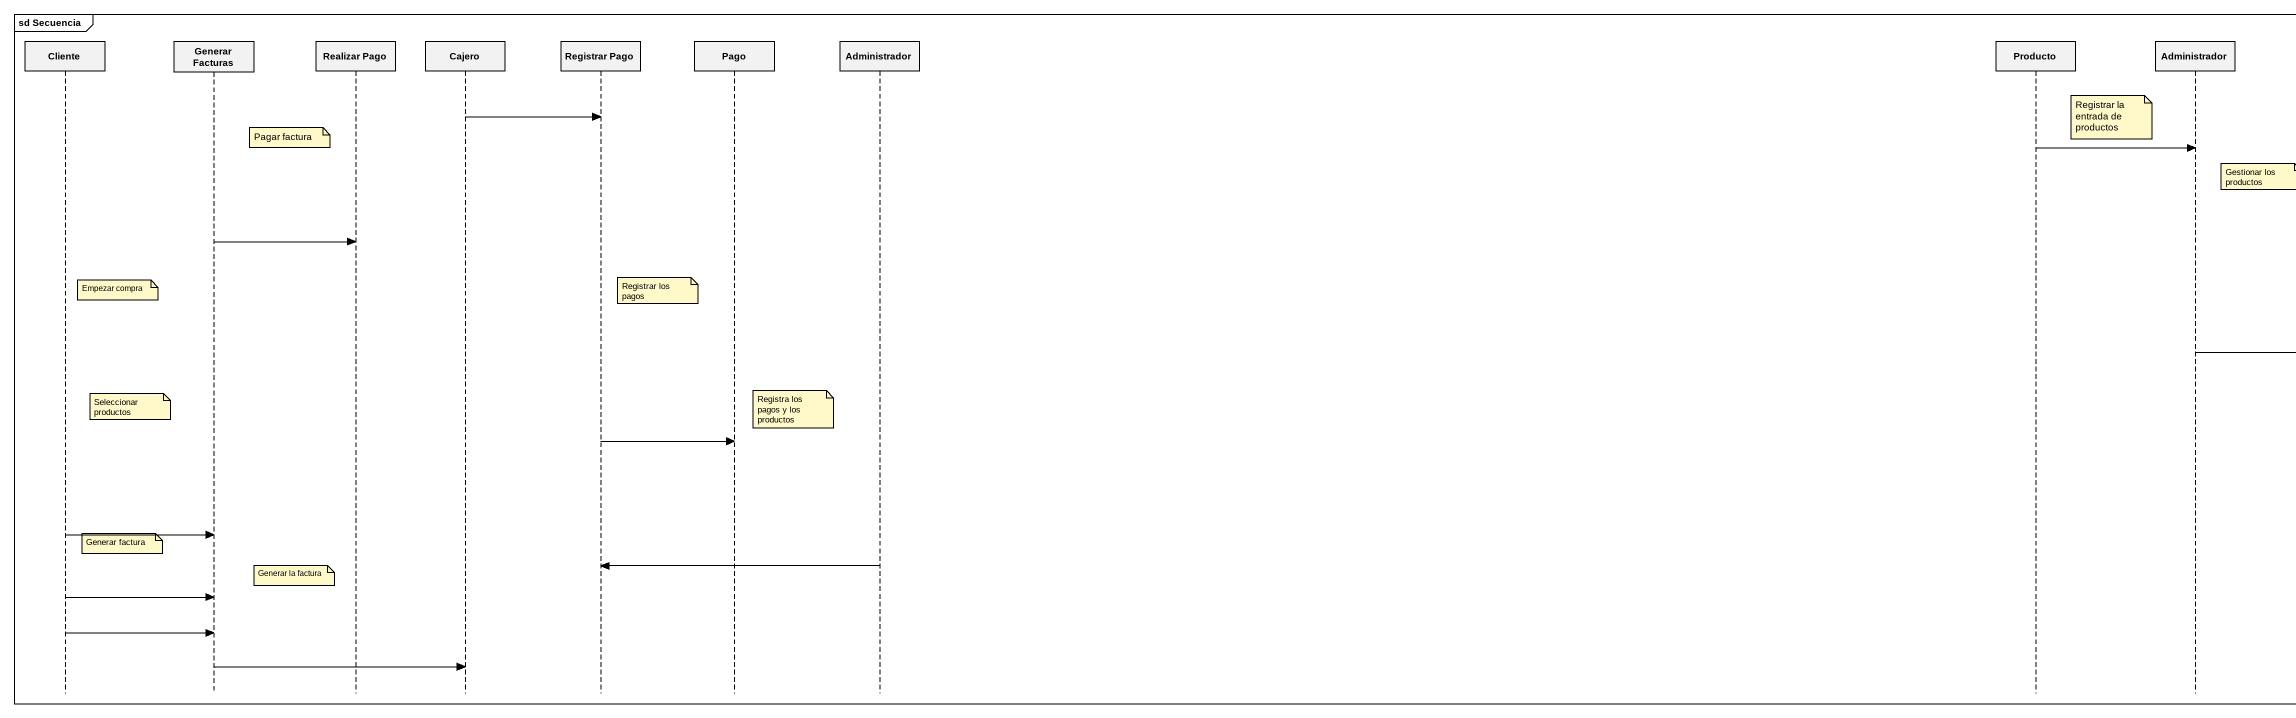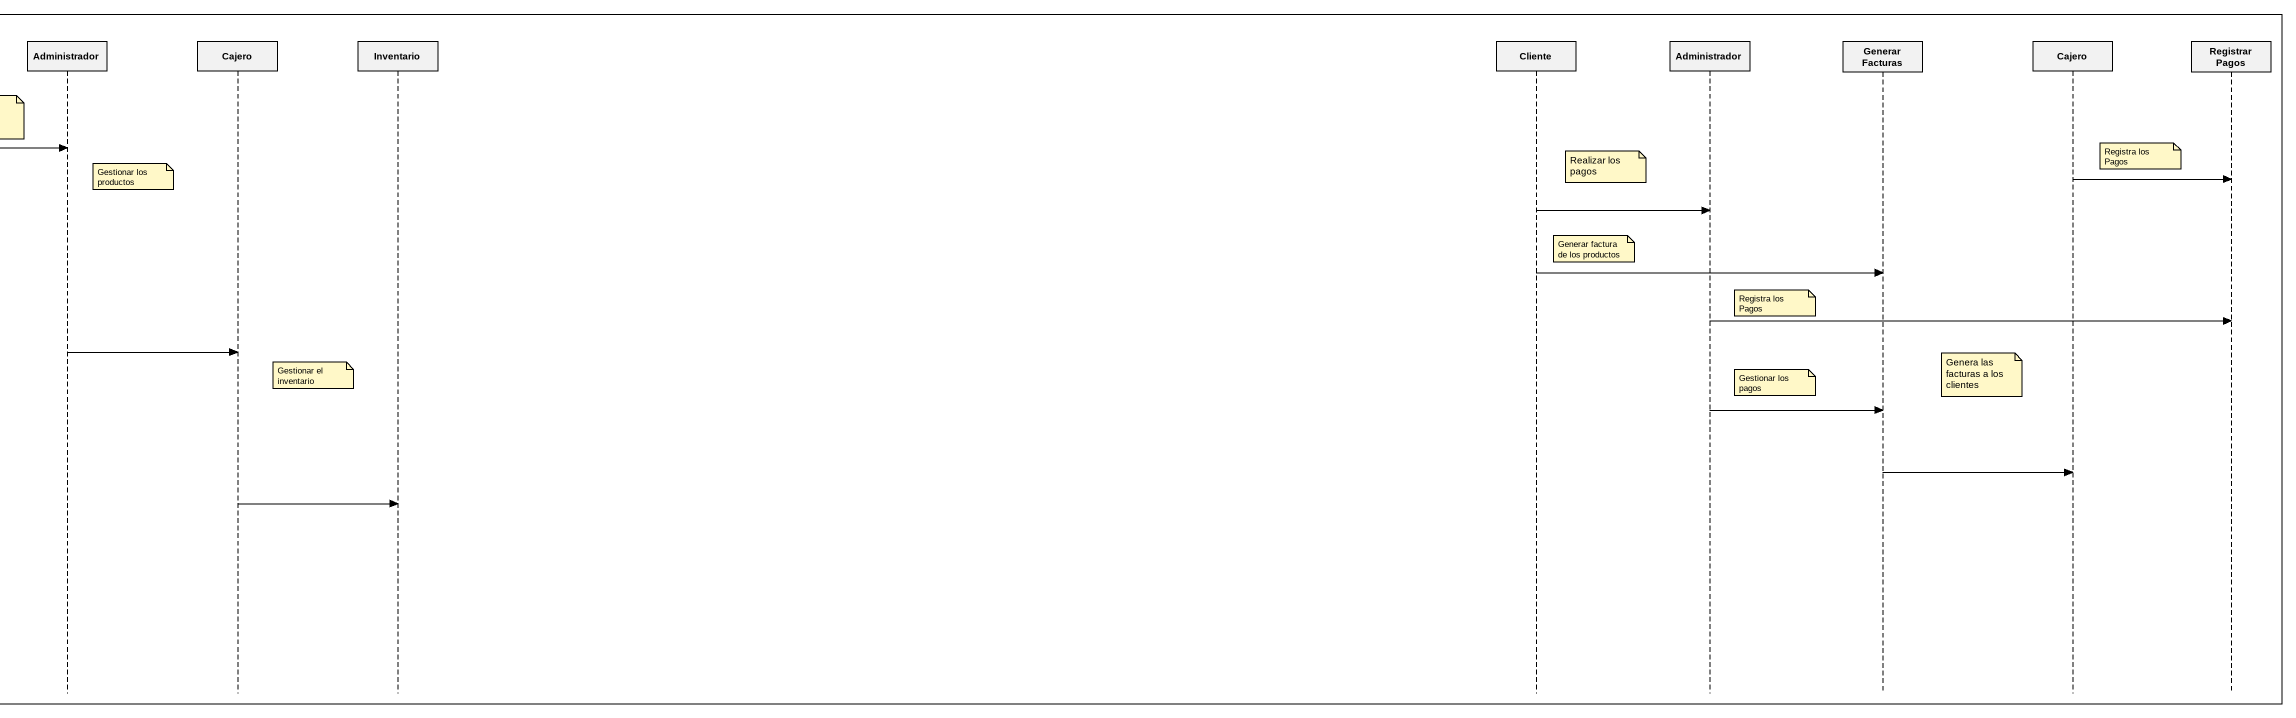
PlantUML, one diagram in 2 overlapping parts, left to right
@startuml
mainframe sd Secuencia
hide footbox
participant Cliente
participant "Generar Facturas" as Generar_Facturas
participant "Realizar Pago" as Realizar_Pago
participant Cajero
participant "Registrar Pago" as Registrar_Pago
participant Pago
participant Administrador
participant Producto
participant "Administrador" as Administrador_2
participant "Cajero" as Cajero_2
participant Inventario
participant "Cliente" as Cliente_2
participant "Administrador" as Administrador_3
participant "Generar Facturas" as Generar_Facturas_2
participant "Cajero" as Cajero_3
participant "Registrar Pagos" as Registrar_Pagos

Cajero -> Registrar_Pago
note right of Producto : Registrar la entrada de productos
note left of Realizar_Pago : Pagar factura
Producto -> Administrador_2
note right of Cajero_3 : Registra los Pagos
note right of Cliente_2 : Realizar los pagos
note right of Administrador_2 : Gestionar los productos
Cajero_3 -> Registrar_Pagos
Cliente_2 -> Administrador_3
Generar_Facturas -> Realizar_Pago
note right of Cliente_2 : Generar factura de los productos
Cliente_2 -> Generar_Facturas_2
note right of Cliente : Empezar compra
note right of Registrar_Pago : Registrar los pagos
note right of Administrador_3 : Registra los Pagos
Administrador_3 -> Registrar_Pagos
Administrador_2 -> Cajero_2
note left of Cajero_3 : Genera las facturas a los clientes
note right of Cajero_2 : Gestionar el inventario
note right of Administrador_3 : Gestionar los pagos
note right of Cliente : Seleccionar productos
note right of Pago : Registra los pagos y los productos
Administrador_3 -> Generar_Facturas_2
Registrar_Pago -> Pago
Generar_Facturas_2 -> Cajero_3
Cajero_2 -> Inventario
Cliente -> Generar_Facturas
note right of Cliente : Generar factura
Administrador -> Registrar_Pago
note left of Realizar_Pago : Generar la factura
Cliente -> Generar_Facturas
Cliente -> Generar_Facturas
Generar_Facturas -> Cajero
@enduml
